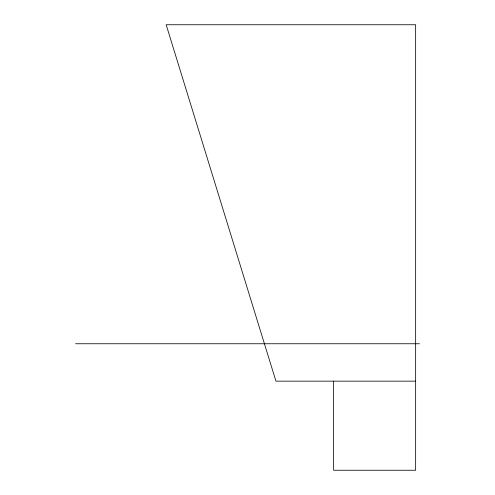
<?xml version="1.0" encoding="UTF-8"?>
<svg xmlns="http://www.w3.org/2000/svg" width="495" height="495" viewBox="0 0 495 495"><rect width="100%" height="100%" fill="white"/><g stroke="black" fill="none" stroke-linecap="round" stroke-linejoin="round"><path stroke-width="0.74" d="M75.537 343.753L419.463 343.753M415.645 381.15L275.938 381.15L166.165 24.75L415.645 24.75L415.645 470.25L333.599 470.25L333.599 381.15"/></g></svg>
